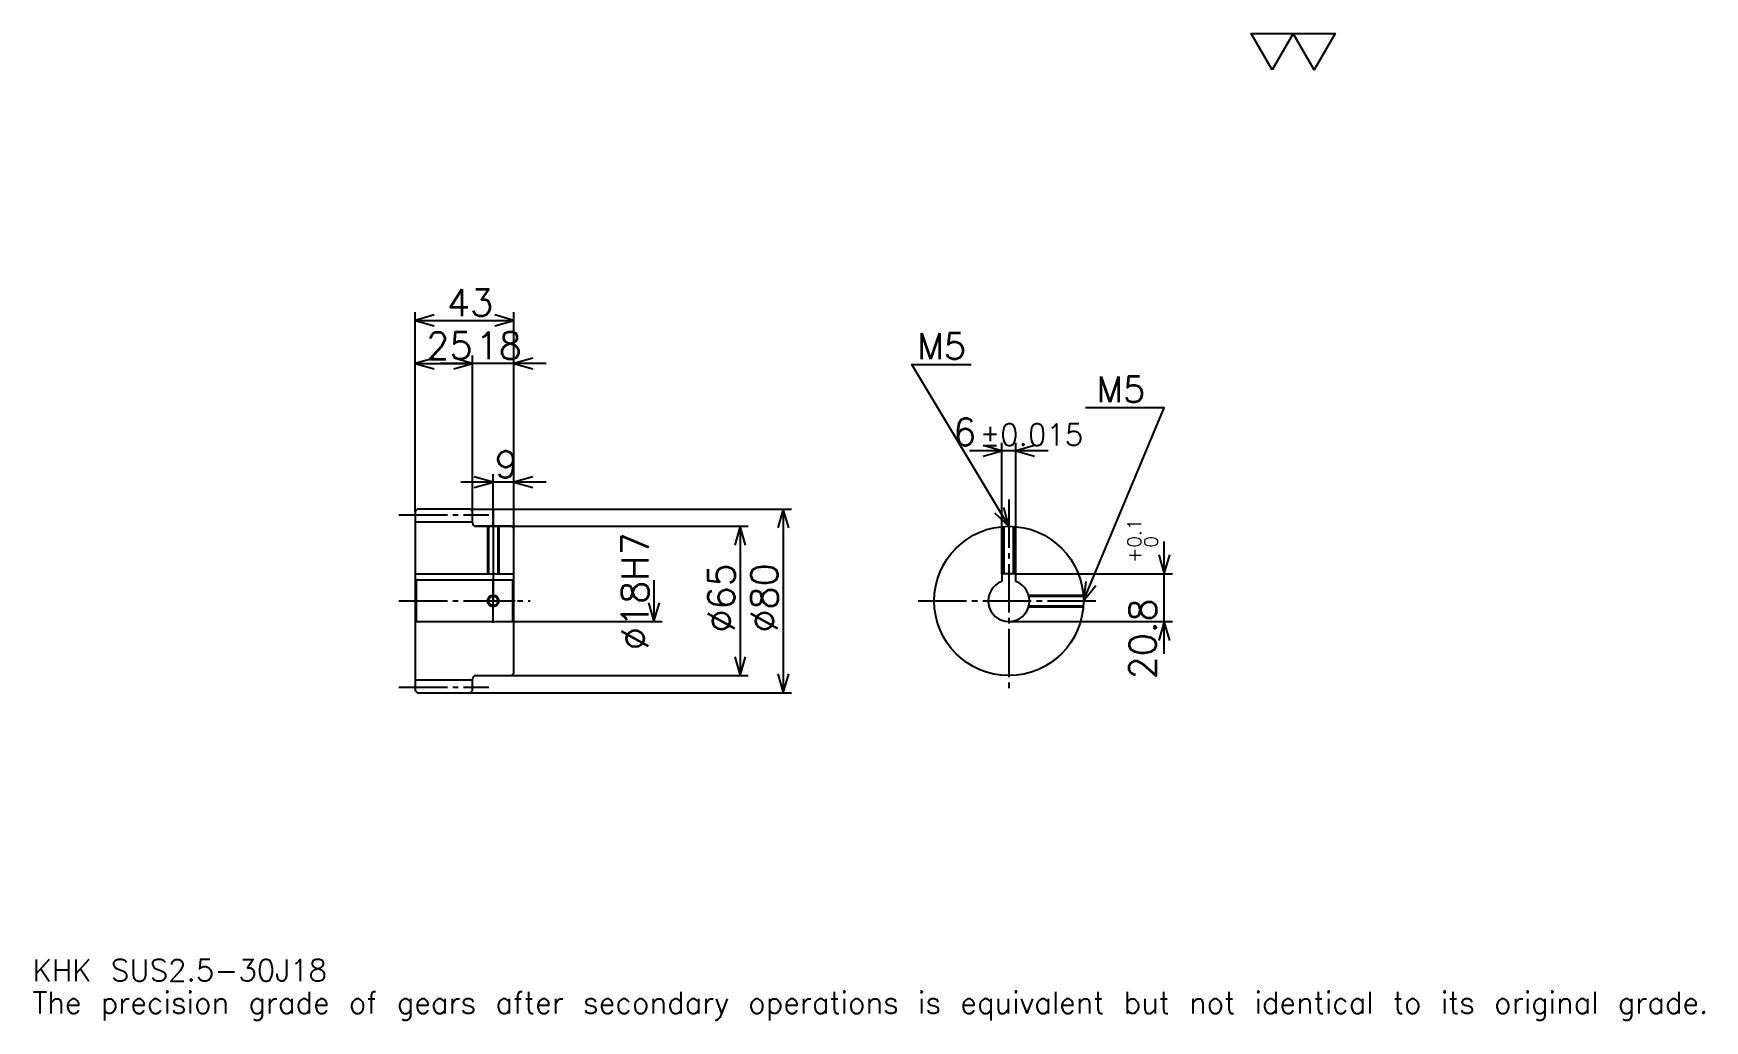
# Model space of a CAD drawing. Extents: x 24 to 752, y 9 to 438.
import ezdxf

# ---------------------------------------------------------------- set-up
doc = ezdxf.new("R2010")
doc.units = 0
doc.linetypes.add('DASHDOT', pattern=[28.173913, 21.130435, -2.347826, 2.347826, -2.347826])
doc.layers.get('0').update_dxf_attribs({"linetype": 'CONTINUOUS'})
doc.layers.add('DASHDOT', color=6, linetype='DASHDOT')
doc.styles.add('KANJI', font='TXT', dxfattribs={"bigfont": 'BIGFONT'})

msp = doc.modelspace()

# ---------------------------------------------------------------- linework, layer by layer
at = {"color": 5}
for p, q in [((190.17392, 231.347824), (190.17392, 317.043457)), ((190.17392, 313.521729), (233.17392, 313.521729)), ((233.17392, 231.347824), (233.17392, 317.043457)), ((190.17392, 294.739136), (215.17392, 294.739136)), ((247.26088, 294.739136), (201.08696, 294.739136)), ((215.17392, 231.347824), (215.17392, 298.260864)), ((465.891296, 256.717407), (431.717407, 256.717407)), ((445.804352, 203.147827), (445.804352, 260.239136)), ((451.804352, 203.147827), (451.804352, 260.239136)), ((247.26088, 243.086945), (210.08696, 243.086945)), ((224.17392, 231.347824), (224.17392, 246.608688)), ((190.17392, 230.347824), (190.17392, 231.347824)), ((214.17392, 231.347824), (233.17392, 231.347824)), ((215.17392, 230.347824), (215.17392, 231.347824)), ((224.17392, 223.847824), (224.17392, 231.347824)), ((224.17392, 223.847824), (224.17392, 231.347824)), ((233.17392, 231.347824), (354.086975, 231.347824)), ((233.17392, 222.847824), (233.17392, 231.347824)), ((350.565216, 231.347824), (350.565216, 151.347824)), ((216.67392, 223.847824), (233.17392, 223.847824)), ((233.17392, 223.847824), (335.304382, 223.847824)), ((331.782623, 223.847824), (331.782623, 158.847824)), ((516.521729, 168.260864), (516.521729, 217.234787)), ((294.217407, 200.347824), (294.217407, 182.347824)), ((451.804352, 203.147827), (520.043457, 203.147827)), ((233.17392, 182.347824), (297.739136, 182.347824)), ((448.804352, 182.347824), (520.043457, 182.347824)), ((216.67392, 158.847824), (233.17392, 158.847824)), ((233.17392, 158.847824), (335.304382, 158.847824)), ((214.17392, 151.347824), (233.17392, 151.347824)), ((233.17392, 151.347824), (354.086975, 151.347824))]:
    msp.add_line(p, q, dxfattribs=at)
at = {"color": 4}
for p, q in [((190.17392, 225.722824), (215.17392, 225.722824)), ((190.17392, 203.147827), (233.17392, 203.147827)), ((190.67392, 200.347824), (190.67392, 182.347824)), ((232.67392, 200.347824), (233.17392, 200.847824)), ((232.67392, 182.347824), (233.17392, 181.847824)), ((190.17392, 156.972824), (215.17392, 156.972824))]:
    msp.add_line(p, q, dxfattribs=at)
at = {"color": 7}
msp.add_lwpolyline([(563.478271, 422.608704), (554.321777, 438.480011), (590.947815, 438.480011), (581.791321, 422.608704), (572.634766, 438.480011), (563.478271, 422.608704)], dxfattribs=at)
at = {"color": 5}
for points in [[(198.391312, 315.869568), (190.17392, 313.521729), (198.391312, 311.17392)], [(224.956528, 311.17392), (233.17392, 313.521729), (224.956528, 315.869568)], [(198.391312, 297.086945), (190.17392, 294.739136), (198.391312, 292.391296)], [(206.956528, 292.391296), (215.17392, 294.739136), (206.956528, 297.086945)], [(206.956528, 292.391296), (215.17392, 294.739136), (206.956528, 297.086945)], [(241.391312, 297.086945), (233.17392, 294.739136), (241.391312, 292.391296)], [(448.804352, 223.847824), (406.543488, 294.282593), (432.369568, 294.282593)], [(481.304352, 191.347824), (516.521729, 275.5), (482.2435, 275.5)], [(437.586975, 254.369568), (445.804352, 256.717407), (437.586975, 259.065216)], [(460.021729, 259.065216), (451.804352, 256.717407), (460.021729, 254.369568)], [(215.956528, 240.739136), (224.17392, 243.086945), (215.956528, 245.434784)], [(241.391312, 245.434784), (233.17392, 243.086945), (241.391312, 240.739136)], [(352.913025, 223.130432), (350.565216, 231.347824), (348.217407, 223.130432)], [(442.563293, 229.686234), (448.804352, 223.847824), (446.589783, 232.102127)], [(334.130432, 215.630432), (331.782623, 223.847824), (329.434814, 215.630432)], [(514.17395, 211.365219), (516.521729, 203.147827), (518.869629, 211.365219)], [(482.310883, 199.834564), (481.304352, 191.347824), (486.642517, 198.02179)], [(291.869568, 190.565216), (294.217407, 182.347824), (296.565216, 190.565216)], [(518.869629, 174.130432), (516.521729, 182.347824), (514.17395, 174.130432)], [(329.434814, 167.065216), (331.782623, 158.847824), (334.130432, 167.065216)], [(348.217407, 159.565216), (350.565216, 151.347824), (352.913025, 159.565216)]]:
    msp.add_lwpolyline(points, dxfattribs=at)
at = {"color": 4}
for points in [[(215.17392, 225.347824), (215.17392, 230.347824), (214.17392, 231.347824), (191.17392, 231.347824), (190.17392, 230.347824), (190.17392, 181.847824)], [(216.67392, 158.847824), (232.17392, 158.847824), (233.17392, 159.847824), (233.17392, 222.847824), (232.17392, 223.847824), (216.67392, 223.847824)], [(221.67392, 223.847824), (221.67392, 203.147827)], [(222.108917, 223.847824), (222.108917, 203.147827)], [(226.238922, 223.847824), (226.238922, 203.147827)], [(226.67392, 223.847824), (226.67392, 203.147827)], [(446.304352, 203.147827), (446.304352, 223.751526)], [(446.739349, 203.147827), (446.739349, 223.78215)], [(450.869354, 203.147827), (450.869354, 223.78215)], [(451.304352, 203.147827), (451.304352, 223.751526)], [(190.17392, 181.847824), (190.67392, 182.347824), (232.67392, 182.347824), (232.67392, 200.347824), (190.67392, 200.347824), (190.17392, 200.847824)], [(451.804352, 199.833099), (451.804352, 203.147827), (445.804352, 203.147827), (445.804352, 199.833099)], [(457.450165, 193.847824), (481.208038, 193.847824)], [(457.56424, 193.412827), (481.238678, 193.412827)], [(457.450165, 188.847824), (481.208038, 188.847824)], [(457.56424, 189.282822), (481.238678, 189.282822)], [(190.17392, 181.847824), (190.17392, 152.347824), (191.17392, 151.347824), (214.17392, 151.347824), (215.17392, 152.347824), (215.17392, 157.347824)]]:
    msp.add_lwpolyline(points, dxfattribs=at)
for centre, radius in [((448.804352, 191.347824), 32.5), ((224.17392, 191.347824), 2.065)]:
    msp.add_circle(centre, radius, dxfattribs=at)
at = {"color": 7}
msp.add_circle((224.17392, 191.347824), 2.5, dxfattribs=at)
at = {"color": 4}
for centre, radius, start, end in [((216.67392, 225.347824), 1.5, 180, 270), ((448.804352, 191.347824), 9, 109.471220943, 70.528779057), ((216.67392, 157.347824), 1.5, 90, 180)]:
    msp.add_arc(centre, radius, start, end, dxfattribs=at)
at = {"layer": 'DASHDOT', "color": 7}
for p, q in [((448.804352, 235.58696), (448.804352, 151.804352)), ((183.130447, 228.847824), (222.217407, 228.847824)), ((224.17392, 223.847824), (224.17392, 191.347824)), ((183.130447, 191.347824), (240.217407, 191.347824)), ((409.260864, 191.347824), (488.347839, 191.347824)), ((183.130447, 153.847824), (222.217407, 153.847824))]:
    msp.add_line(p, q, dxfattribs=at)
for points in [[(224.17392, 230.891296), (224.17392, 196.10434)], [(224.17392, 181.804352), (224.17392, 200.891296)], [(214.630447, 191.347824), (233.717407, 191.347824)]]:
    msp.add_lwpolyline(points, dxfattribs=at)

# ---------------------------------------------------------------- texts
at = {"color": 7, "style": 'KANJI'}
for s, height, p in [('43', 11.73913, (204.043488, 315.399994)), ('25', 11.73913, (195.043488, 296.617371)), ('18', 11.73913, (216.543488, 296.617371)), ('M5', 11.269566, (408.891296, 296.630432)), ('M5', 11.269566, (486.939148, 277.847839)), ('6', 11.73913, (424.572449, 259.065216)), ('%%p0.015', 9.391304, (436.192749, 259.065216)), ('9', 11.73913, (224.858704, 244.96521)), ('KHK SUS2.5-30J18', 9.391304, (23.47826, 25.826086)), ('The precision grade of gears after secondary operations is equivalent but not identical to its original grade.', 9.391304, (23.47826, 11.73913))]:
    msp.add_text(s, height=height, dxfattribs=at).set_placement(p)
for s, height, p in [('%%c18H7', 11.73913, (291.869568, 169.923904)), ('0.1', 5.869565, (506.426117, 214.580872)), ('0', 5.869565, (513.704346, 214.580872)), ('+', 5.869565, (506.426117, 208.006958)), ('%%c65', 11.73913, (329.434814, 177.554352)), ('%%c80', 11.73913, (348.217407, 177.554352)), ('20.8', 11.73913, (513, 157.195358))]:
    msp.add_text(s, height=height, rotation=90, dxfattribs=at).set_placement(p)

doc.saveas('drawing.dxf')
